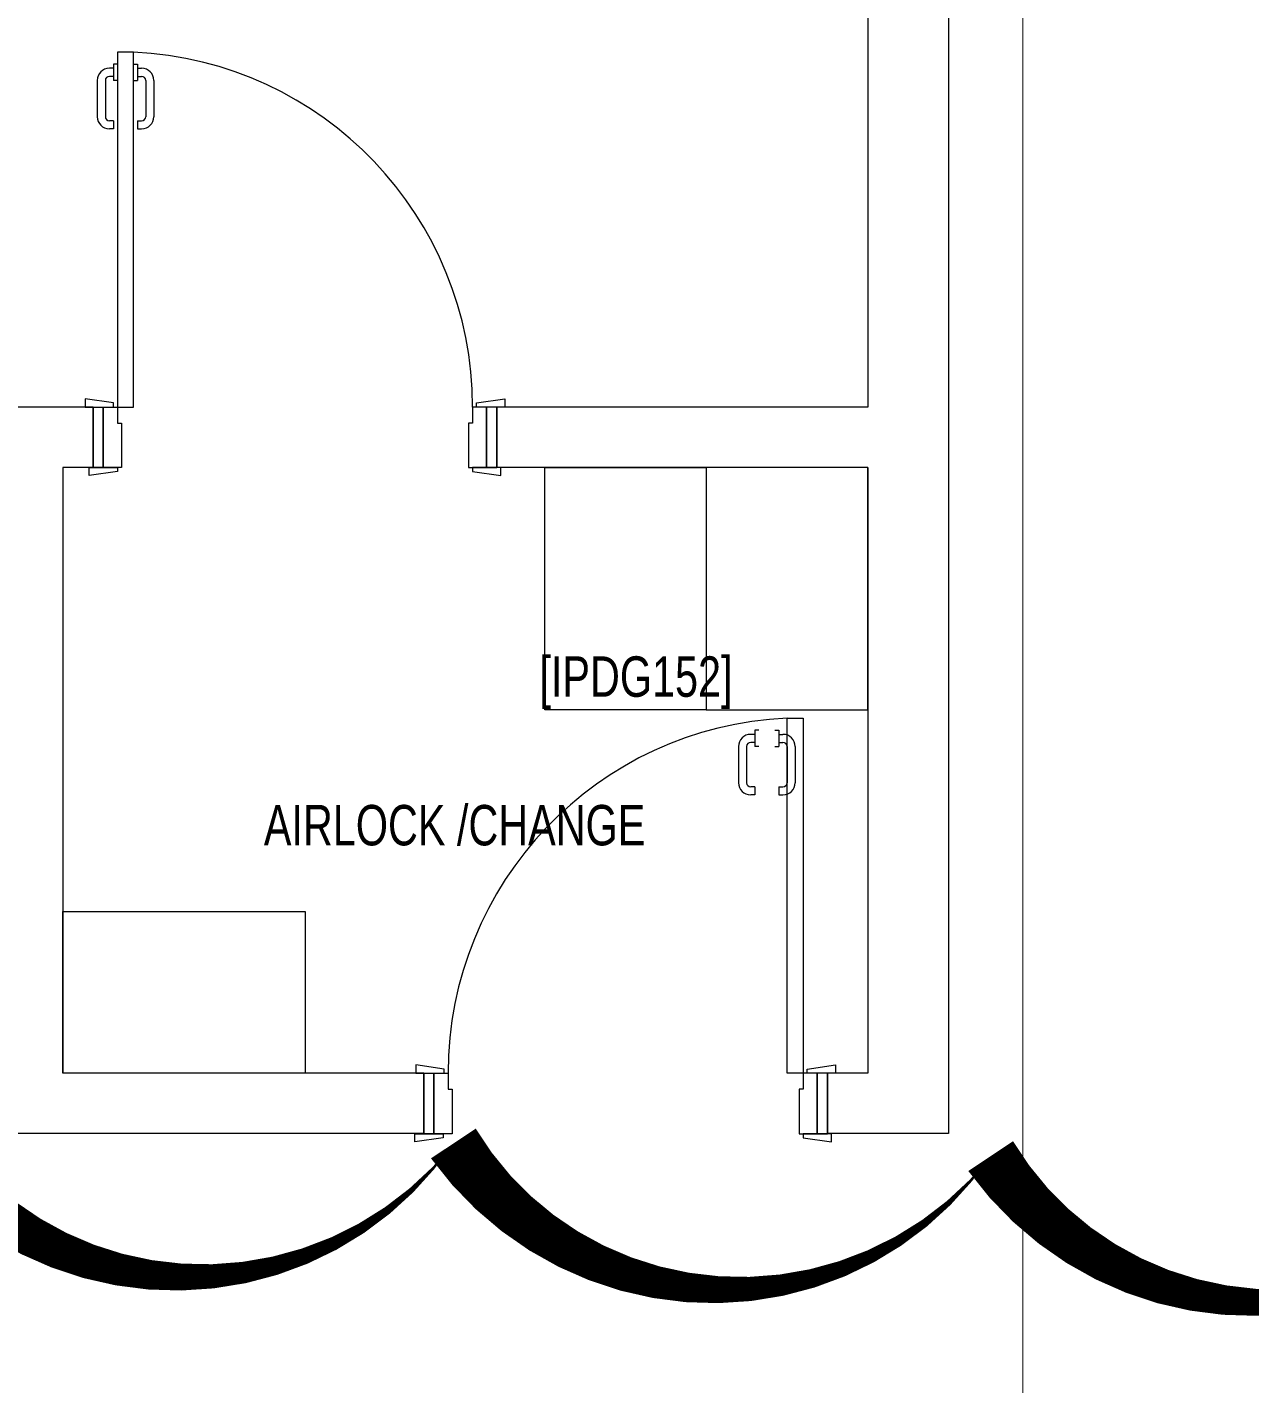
# Model space of a CAD drawing. Header units: metres. Extents: x 75097 to 220695, y -1557923 to -1361206.
# Drawn here: x 169825 to 172855, y -1410603 to -1407242 of the extents above; entities that cross this region are included whole.
import ezdxf

# ---------------------------------------------------------------- set-up
doc = ezdxf.new("R2010")
doc.units = ezdxf.units.M
doc.layers.get('0').update_dxf_attribs({"lineweight": 0})
for name, color, linetype, lineweight in [('A-100 - Copy$0$72_EGR_BASE_TEXT', 8, 'Continuous', 0), ('A-100 - Copy$0$Medical Equipment and Furniture', 8, 'Continuous', 0), ('A-100 - Copy$0$Walls', 8, 'Continuous', 0), ('A-100 - Copy$0$Wooden Joinery', 8, 'Continuous', 0)]:
    doc.layers.add(name, color=color, linetype=linetype, lineweight=lineweight)
doc.layers.add('E-POWR', color=7, linetype='Continuous', lineweight=9, true_color=0x4e7e3e)
doc.layers.add('REV 01', color=7, linetype='Continuous', lineweight=0, true_color=0xe41b4d)
doc.styles.add('A-100 - Copy$0$X3G_ENTITY_2587EA', font='swisscl.ttf', dxfattribs={"height": 200})

# ---------------------------------------------------------------- blocks, each defined once
blk = doc.blocks.new('A-100 - Copy')
at = {"layer": 'A-100 - Copy$0$Medical Equipment and Furniture', "elevation": 0}
for points in [[(171108.3, -1408332.7), (171508.3, -1408332.7), (171508.3, -1408932.7), (171108.3, -1408932.7)], [(171908.3, -1408332.7), (171508.3, -1408332.7), (171508.3, -1408932.7), (171908.3, -1408932.7)], [(169913.9, -1409832.7), (169913.9, -1409432.7), (170513.9, -1409432.7), (170513.9, -1409832.7)]]:
    blk.add_lwpolyline(points, close=True, dxfattribs=at)
at = {"layer": 'A-100 - Copy$0$Walls'}
for p, q in [((171908.3, -1402869.6, 0), (171908.3, -1408182.7, 0)), ((172108.3, -1402928.4, 0), (172108.3, -1409982.7, 0)), ((169988.9, -1408182.7, 0), (169688.9, -1408182.7, 0)), ((169988.9, -1408182.7, 0), (169988.9, -1408332.7, 0)), ((171908.3, -1408182.7, 0), (170988.9, -1408182.7, 0)), ((170988.9, -1408182.7, 0), (170988.9, -1408332.7, 0)), ((169988.9, -1408332.7, 0), (169913.9, -1408332.7, 0)), ((169913.9, -1408332.7, 0), (169913.9, -1409832.7, 0)), ((171908.3, -1408332.7, 0), (170988.9, -1408332.7, 0)), ((171908.3, -1408332.7, 0), (171908.3, -1409832.7, 0)), ((170808.3, -1409832.7, 0), (169913.9, -1409832.7, 0)), ((170808.3, -1409832.7, 0), (170808.3, -1409982.7, 0)), ((171908.3, -1409832.7, 0), (171808.3, -1409832.7, 0)), ((171808.3, -1409832.7, 0), (171808.3, -1409982.7, 0)), ((170808.3, -1409982.7, 0), (161957.3, -1409982.7, 0)), ((172108.3, -1409982.7, 0), (171808.3, -1409982.7, 0))]:
    blk.add_line(p, q, dxfattribs=at)
at = {"layer": 'A-100 - Copy$0$Wooden Joinery'}
for p, q in [((170038.9, -1407343.6, 0), (170028.9, -1407343.6, 0)), ((170038.9, -1407333.6, 0), (170038.9, -1407373.6, 0)), ((170048.9, -1407333.6, 0), (170038.9, -1407333.6, 0)), ((170088.9, -1407333.6, 0), (170098.9, -1407333.6, 0)), ((170098.9, -1407333.6, 0), (170098.9, -1407373.6, 0)), ((170098.9, -1407343.6, 0), (170108.9, -1407343.6, 0)), ((169998.9, -1407373.6, 0), (169998.9, -1407463.6, 0)), ((170018.9, -1407373.6, 0), (170018.9, -1407463.6, 0)), ((170038.9, -1407363.6, 0), (170028.9, -1407363.6, 0)), ((170048.9, -1407373.6, 0), (170038.9, -1407373.6, 0)), ((170088.9, -1407373.6, 0), (170098.9, -1407373.6, 0)), ((170098.9, -1407363.6, 0), (170108.9, -1407363.6, 0)), ((170118.9, -1407373.6, 0), (170118.9, -1407463.6, 0)), ((170138.9, -1407373.6, 0), (170138.9, -1407463.6, 0)), ((170038.9, -1407473.6, 0), (170028.9, -1407473.6, 0)), ((170038.9, -1407473.6, 0), (170038.9, -1407493.6, 0)), ((170098.9, -1407473.6, 0), (170108.9, -1407473.6, 0)), ((170098.9, -1407473.6, 0), (170098.9, -1407493.6, 0)), ((170038.9, -1407493.6, 0), (170028.9, -1407493.6, 0)), ((170098.9, -1407493.6, 0), (170108.9, -1407493.6, 0)), ((171628.3, -1408993.6, 0), (171618.3, -1408993.6, 0)), ((171628.3, -1408983.6, 0), (171628.3, -1409023.6, 0)), ((171638.3, -1408983.6, 0), (171628.3, -1408983.6, 0)), ((171678.3, -1408983.6, 0), (171688.3, -1408983.6, 0)), ((171688.3, -1408983.6, 0), (171688.3, -1409023.6, 0)), ((171688.3, -1408993.6, 0), (171698.3, -1408993.6, 0)), ((171588.3, -1409023.6, 0), (171588.3, -1409113.6, 0)), ((171608.3, -1409023.6, 0), (171608.3, -1409113.6, 0)), ((171628.3, -1409013.6, 0), (171618.3, -1409013.6, 0)), ((171638.3, -1409023.6, 0), (171628.3, -1409023.6, 0)), ((171678.3, -1409023.6, 0), (171688.3, -1409023.6, 0)), ((171688.3, -1409013.6, 0), (171698.3, -1409013.6, 0)), ((171708.3, -1409023.6, 0), (171708.3, -1409113.6, 0)), ((171728.3, -1409023.6, 0), (171728.3, -1409113.6, 0)), ((171628.3, -1409123.6, 0), (171618.3, -1409123.6, 0)), ((171628.3, -1409123.6, 0), (171628.3, -1409143.6, 0)), ((171688.3, -1409123.6, 0), (171698.3, -1409123.6, 0)), ((171688.3, -1409123.6, 0), (171688.3, -1409143.6, 0)), ((171628.3, -1409143.6, 0), (171618.3, -1409143.6, 0)), ((171688.3, -1409143.6, 0), (171698.3, -1409143.6, 0))]:
    blk.add_line(p, q, dxfattribs=at)
at = {"layer": 'A-100 - Copy$0$Wooden Joinery', "elevation": 0}
for points in [[(170088.9, -1408182.7), (170088.9, -1407303.6), (170048.9, -1407303.6), (170048.9, -1408182.7)], [(170088.9, -1408182.7), (170088.9, -1407303.6), (170048.9, -1407303.6), (170048.9, -1408182.7)], [(170038.9, -1408182.7), (170038.9, -1408172.7), (169968.9, -1408162.7), (169968.9, -1408182.7)], [(170938.9, -1408182.7), (170938.9, -1408172.7), (171008.9, -1408162.7), (171008.9, -1408182.7)], [(170048.9, -1408332.7), (170048.9, -1408342.7), (169978.9, -1408352.7), (169978.9, -1408332.7)], [(170928.9, -1408332.7), (170928.9, -1408342.7), (170998.9, -1408352.7), (170998.9, -1408332.7)], [(171708.3, -1409832.7), (171708.3, -1408953.6), (171748.3, -1408953.6), (171748.3, -1409832.7)], [(171708.3, -1409832.7), (171708.3, -1408953.6), (171748.3, -1408953.6), (171748.3, -1409832.7)], [(170858.3, -1409832.7), (170858.3, -1409822.7), (170788.3, -1409812.7), (170788.3, -1409832.7)], [(171758.3, -1409832.7), (171758.3, -1409822.7), (171828.3, -1409812.7), (171828.3, -1409832.7)], [(170855.8, -1409983.2), (170855.8, -1409993.2), (170785.8, -1410003.2), (170785.8, -1409983.2)], [(171748.3, -1409983.2), (171748.3, -1409993.2), (171818.3, -1410003.2), (171818.3, -1409983.2)]]:
    blk.add_lwpolyline(points, close=True, dxfattribs=at)
for points in [[(170013.9, -1408182.7), (170013.9, -1408332.7), (169988.9, -1408332.7), (169988.9, -1408182.7), (170013.9, -1408182.7)], [(170013.9, -1408182.7), (170048.9, -1408182.7), (170048.9, -1408222.7), (170058.9, -1408222.7), (170058.9, -1408332.7), (170013.9, -1408332.7), (170013.9, -1408182.7)], [(170963.9, -1408182.7), (170928.9, -1408182.7), (170928.9, -1408222.7), (170918.9, -1408222.7), (170918.9, -1408332.7), (170963.9, -1408332.7), (170963.9, -1408182.7)], [(170963.9, -1408182.7), (170963.9, -1408332.7), (170988.9, -1408332.7), (170988.9, -1408182.7), (170963.9, -1408182.7)], [(170833.3, -1409832.7), (170833.3, -1409983.2), (170808.3, -1409983.2), (170808.3, -1409832.7), (170833.3, -1409832.7)], [(170833.3, -1409832.7), (170868.3, -1409832.7), (170868.3, -1409872.7), (170878.3, -1409872.7), (170878.3, -1409983.2), (170833.3, -1409983.2), (170833.3, -1409832.7)], [(171783.3, -1409832.7), (171748.3, -1409832.7), (171748.3, -1409872.7), (171738.3, -1409872.7), (171738.3, -1409983.2), (171783.3, -1409983.2), (171783.3, -1409832.7)], [(171783.3, -1409832.7), (171783.3, -1409983.2), (171808.3, -1409983.2), (171808.3, -1409832.7), (171783.3, -1409832.7)]]:
    blk.add_lwpolyline(points, dxfattribs=at)
at = {"layer": 'A-100 - Copy$0$Wooden Joinery'}
for centre, radius, start, end in [((170048.9, -1408182.7, 0), 880, 0, 87.3947), ((170028.9, -1407373.6, 0), 30, 90, 180), ((170108.9, -1407373.6, 0), 30, 0, 90), ((170028.9, -1407373.6, 0), 10, 90, 180), ((170108.9, -1407373.6, 0), 10, 0, 90), ((170028.9, -1407463.6, 0), 30, 180, 270), ((170028.9, -1407463.6, 0), 10, 180, 270), ((170108.9, -1407463.6, 0), 10, 270, 0), ((170108.9, -1407463.6, 0), 30, 270, 0), ((171748.3, -1409832.7, 0), 880, 92.6053, 180), ((171618.3, -1409023.6, 0), 30, 90, 180), ((171698.3, -1409023.6, 0), 30, 0, 90), ((171618.3, -1409023.6, 0), 10, 90, 180), ((171698.3, -1409023.6, 0), 10, 0, 90), ((171618.3, -1409113.6, 0), 30, 180, 270), ((171618.3, -1409113.6, 0), 10, 180, 270), ((171698.3, -1409113.6, 0), 10, 270, 0), ((171698.3, -1409113.6, 0), 30, 270, 0)]:
    blk.add_arc(centre, radius, start, end, dxfattribs=at)
at = {"layer": 'A-100 - Copy$0$72_EGR_BASE_TEXT', "char_height": 100, "attachment_point": 2, "style": 'A-100 - Copy$0$X3G_ENTITY_2587EA'}
for s, insert in [('[IPDG152]', (171334, -1408800.5)), ('AIRLOCK /CHANGE', (170884.5, -1409168.6))]:
    blk.add_mtext(s, dxfattribs=dict(at, insert=insert))

msp = doc.modelspace()

# ---------------------------------------------------------------- linework, layer by layer
at = {"layer": 'E-POWR', "const_width": 3}
msp.add_lwpolyline([(172208, -1402593.8), (172566.6, -1402593.8), (172566.6, -1403065.6), (172286.1, -1403065.6), (172292.9, -1405537.4), (172292.9, -1411248.1), (167493.6, -1411248.1), (161625.3, -1411248.1), (161622.7, -1412438.8), (161622.7, -1422439), (161622.7, -1432439), (161622.7, -1443656.7), (162330.4, -1443659.6)], dxfattribs=at)

# ---------------------------------------------------------------- next in the draw order: block references
msp.add_blockref('A-100 - Copy', (0, 0))

# ---------------------------------------------------------------- next in the draw order: linework, layer by layer
at = {"layer": 'REV 01', "color": 3, "elevation": 0}
msp.add_lwpolyline([(173544.5, -1410069.8, 0, 133.2, -0.520567), (172213, -1410038.5, 0, 133.2, -0.520567), (170881.4, -1410007.2, 0, 133.2, -0.520567), (169549.9, -1409975.9, 0, 133.2, -0.520567), (168218.3, -1409944.6, 0, 133.2, -0.520567), (166886.7, -1409913.4, 0, 133.2, -0.520567), (165555.2, -1409882.1, 0, 133.2, -0.520567), (164223.6, -1409850.8, 0, 133.2, -0.520567), (162955.6, -1409751.8, 0, 133.2, -0.520567), (162840.2, -1408424.9, 0, 133.2, -0.520567), (162724.8, -1407098, 0, 133.2, -0.520567), (162609.3, -1405771.1, 0, 133.2, -0.520567), (162493.9, -1404444.2, 0, 133.2, -0.520567), (162378.5, -1403117.2, 0, 133.2, -0.520567)], format="xyseb", dxfattribs=at)

doc.saveas('drawing.dxf')
